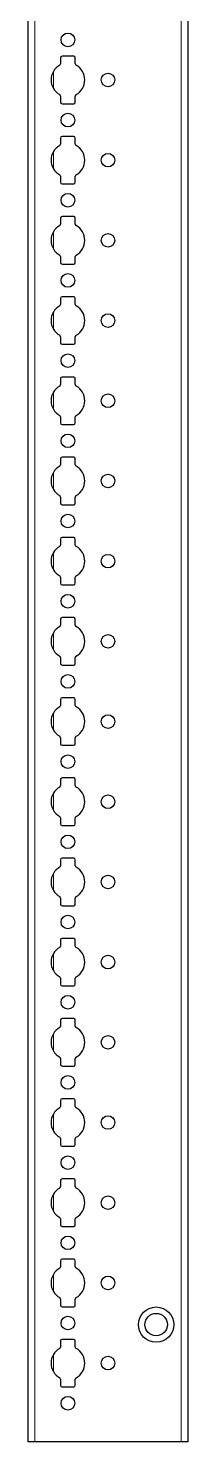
# Model space of a CAD drawing. Header units: millimetres. Extents: x -199 to 2580, y -1747 to 1507.
# Drawn here: x 2530.2 to 2579.9, y -851.8 to -411.2 of the extents above; entities that cross this region are included whole.
import ezdxf

# ---------------------------------------------------------------- set-up
doc = ezdxf.new("R2010")
doc.units = ezdxf.units.MM

msp = doc.modelspace()

# ---------------------------------------------------------------- linework, layer by layer
at = {"color": 7, "linetype": 'Continuous', "lineweight": 25}
for p, q in [((2530.17, -851.79), (2530.17, 47.21)), ((2579.87, 47.21), (2579.87, -851.79)), ((2540.22, -420.39), (2540.22, -422.27)), ((2544.32, -419.89), (2540.72, -419.89)), ((2544.82, -422.27), (2544.82, -420.39)), ((2540.22, -432.32), (2540.22, -434.19)), ((2540.72, -434.69), (2544.32, -434.69)), ((2544.82, -434.19), (2544.82, -432.32)), ((2544.32, -444.89), (2540.72, -444.89)), ((2540.22, -445.39), (2540.22, -447.27)), ((2544.82, -447.27), (2544.82, -445.39)), ((2540.22, -457.32), (2540.22, -459.19)), ((2544.82, -459.19), (2544.82, -457.32)), ((2540.72, -459.69), (2544.32, -459.69)), ((2540.22, -470.39), (2540.22, -472.27)), ((2544.32, -469.89), (2540.72, -469.89)), ((2544.82, -472.27), (2544.82, -470.39)), ((2540.22, -482.32), (2540.22, -484.19)), ((2544.82, -484.19), (2544.82, -482.32)), ((2540.72, -484.69), (2544.32, -484.69)), ((2540.22, -495.39), (2540.22, -497.27)), ((2544.32, -494.89), (2540.72, -494.89)), ((2544.82, -497.27), (2544.82, -495.39)), ((2540.22, -507.32), (2540.22, -509.19)), ((2540.72, -509.69), (2544.32, -509.69)), ((2544.82, -509.19), (2544.82, -507.32)), ((2544.32, -519.89), (2540.72, -519.89)), ((2540.22, -520.39), (2540.22, -522.27)), ((2544.82, -522.27), (2544.82, -520.39)), ((2540.22, -532.32), (2540.22, -534.19)), ((2544.82, -534.19), (2544.82, -532.32)), ((2540.72, -534.69), (2544.32, -534.69)), ((2540.22, -545.39), (2540.22, -547.27)), ((2544.32, -544.89), (2540.72, -544.89)), ((2544.82, -547.27), (2544.82, -545.39)), ((2540.22, -557.32), (2540.22, -559.19)), ((2544.82, -559.19), (2544.82, -557.32)), ((2540.72, -559.69), (2544.32, -559.69)), ((2540.22, -570.39), (2540.22, -572.27)), ((2544.32, -569.89), (2540.72, -569.89)), ((2544.82, -572.27), (2544.82, -570.39)), ((2540.22, -582.32), (2540.22, -584.19)), ((2540.72, -584.69), (2544.32, -584.69)), ((2544.82, -584.19), (2544.82, -582.32)), ((2540.22, -595.39), (2540.22, -597.27)), ((2544.32, -594.89), (2540.72, -594.89)), ((2544.82, -597.27), (2544.82, -595.39)), ((2540.22, -607.32), (2540.22, -609.19)), ((2544.82, -609.19), (2544.82, -607.32)), ((2540.72, -609.69), (2544.32, -609.69)), ((2540.22, -620.39), (2540.22, -622.27)), ((2544.32, -619.89), (2540.72, -619.89)), ((2544.82, -622.27), (2544.82, -620.39)), ((2540.22, -632.32), (2540.22, -634.19)), ((2544.82, -634.19), (2544.82, -632.32)), ((2540.72, -634.69), (2544.32, -634.69)), ((2540.22, -645.39), (2540.22, -647.27)), ((2544.32, -644.89), (2540.72, -644.89)), ((2544.82, -647.27), (2544.82, -645.39)), ((2540.22, -657.32), (2540.22, -659.19)), ((2540.72, -659.69), (2544.32, -659.69)), ((2544.82, -659.19), (2544.82, -657.32)), ((2540.22, -670.39), (2540.22, -672.27)), ((2544.32, -669.89), (2540.72, -669.89)), ((2544.82, -672.27), (2544.82, -670.39)), ((2540.22, -682.32), (2540.22, -684.19)), ((2544.82, -684.19), (2544.82, -682.32)), ((2540.72, -684.69), (2544.32, -684.69)), ((2540.22, -695.39), (2540.22, -697.27)), ((2544.32, -694.89), (2540.72, -694.89)), ((2544.82, -697.27), (2544.82, -695.39)), ((2540.22, -707.32), (2540.22, -709.19)), ((2544.82, -709.19), (2544.82, -707.32)), ((2540.72, -709.69), (2544.32, -709.69)), ((2540.22, -720.39), (2540.22, -722.27)), ((2544.32, -719.89), (2540.72, -719.89)), ((2544.82, -722.27), (2544.82, -720.39)), ((2540.22, -732.32), (2540.22, -734.19)), ((2540.72, -734.69), (2544.32, -734.69)), ((2544.82, -734.19), (2544.82, -732.32)), ((2540.22, -745.39), (2540.22, -747.27)), ((2544.32, -744.89), (2540.72, -744.89)), ((2544.82, -747.27), (2544.82, -745.39)), ((2540.22, -757.32), (2540.22, -759.19)), ((2544.82, -759.19), (2544.82, -757.32)), ((2540.72, -759.69), (2544.32, -759.69)), ((2540.22, -770.39), (2540.22, -772.27)), ((2544.32, -769.89), (2540.72, -769.89)), ((2544.82, -772.27), (2544.82, -770.39)), ((2540.22, -782.32), (2540.22, -784.19)), ((2544.82, -784.19), (2544.82, -782.32)), ((2540.72, -784.69), (2544.32, -784.69)), ((2540.22, -795.39), (2540.22, -797.27)), ((2544.32, -794.89), (2540.72, -794.89)), ((2544.82, -797.27), (2544.82, -795.39)), ((2540.22, -807.32), (2540.22, -809.19)), ((2540.72, -809.69), (2544.32, -809.69)), ((2544.82, -809.19), (2544.82, -807.32)), ((2540.22, -820.39), (2540.22, -822.27)), ((2544.32, -819.89), (2540.72, -819.89)), ((2544.82, -822.27), (2544.82, -820.39)), ((2540.22, -832.32), (2540.22, -834.19)), ((2544.82, -834.19), (2544.82, -832.32)), ((2540.72, -834.69), (2544.32, -834.69)), ((2532.17, -851.79), (2530.17, -851.79)), ((2577.87, -851.79), (2532.17, -851.79)), ((2579.87, -851.79), (2577.87, -851.79))]:
    msp.add_line(p, q, dxfattribs=at)
at = {"color": 8, "linetype": 'Continuous', "lineweight": 18}
for p, q in [((2532.17, 47.21), (2532.17, -851.79)), ((2577.87, -851.79), (2577.87, 47.21)), ((2538.02, -424.59), (2538.02, -430)), ((2538.02, -449.59), (2538.02, -455)), ((2538.02, -474.59), (2538.02, -480)), ((2538.02, -499.59), (2538.02, -505)), ((2538.02, -524.59), (2538.02, -530)), ((2538.02, -549.59), (2538.02, -555)), ((2538.02, -574.59), (2538.02, -580)), ((2538.02, -599.59), (2538.02, -605)), ((2538.02, -624.59), (2538.02, -630)), ((2538.02, -649.59), (2538.02, -655)), ((2538.02, -674.59), (2538.02, -680)), ((2538.02, -699.59), (2538.02, -705)), ((2538.02, -724.59), (2538.02, -730)), ((2538.02, -749.59), (2538.02, -755)), ((2538.02, -774.59), (2538.02, -780)), ((2538.02, -799.59), (2538.02, -805)), ((2538.02, -824.59), (2538.02, -830))]:
    msp.add_line(p, q, dxfattribs=at)
at = {"color": 7, "linetype": 'Continuous', "lineweight": 25}
for centre, radius in [((2542.52, -414.79), 2.13), ((2555.02, -427.29), 2.12), ((2542.52, -439.79), 2.13), ((2555.02, -452.29), 2.12), ((2542.52, -464.79), 2.12), ((2555.02, -477.29), 2.12), ((2542.52, -489.79), 2.12), ((2555.02, -502.29), 2.12), ((2542.52, -514.79), 2.12), ((2555.02, -527.29), 2.12), ((2542.52, -539.79), 2.12), ((2555.02, -552.29), 2.12), ((2542.52, -564.79), 2.12), ((2555.02, -577.29), 2.12), ((2542.52, -589.79), 2.12), ((2555.02, -602.29), 2.12), ((2542.52, -614.79), 2.12), ((2555.02, -627.29), 2.12), ((2542.52, -639.79), 2.12), ((2555.02, -652.29), 2.12), ((2542.52, -664.79), 2.12), ((2555.02, -677.29), 2.12), ((2542.52, -689.79), 2.12), ((2555.02, -702.29), 2.12), ((2542.52, -714.79), 2.12), ((2555.02, -727.29), 2.12), ((2542.52, -739.79), 2.12), ((2555.02, -752.29), 2.12), ((2542.52, -764.79), 2.12), ((2555.02, -777.29), 2.12), ((2542.52, -789.79), 2.12), ((2555.02, -802.29), 2.12), ((2570.02, -815.29), 5.5), ((2542.52, -814.79), 2.12), ((2570.02, -815.29), 3.5), ((2555.02, -827.29), 2.12), ((2542.52, -839.79), 2.12)]:
    msp.add_circle(centre, radius, dxfattribs=at)
for centre, radius, start, end in [((2542.52, -427.29), 5.25, 119.1407, 240.8593), ((2539.72, -422.27), 0.5, 299.1407, 0), ((2540.72, -420.39), 0.5, 90, 180), ((2544.32, -420.39), 0.5, 0, 90), ((2545.32, -422.27), 0.5, 180, 240.8593), ((2542.52, -427.29), 5.25, 299.1407, 60.8593), ((2539.72, -432.32), 0.5, 0, 60.8593), ((2540.72, -434.19), 0.5, 180, 270), ((2544.32, -434.19), 0.5, 270, 0), ((2545.32, -432.32), 0.5, 119.1407, 180), ((2540.72, -445.39), 0.5, 90, 180), ((2544.32, -445.39), 0.5, 0, 90), ((2542.52, -452.29), 5.25, 119.1407, 240.8593), ((2539.72, -447.27), 0.5, 299.1407, 0), ((2545.32, -447.27), 0.5, 180, 240.8593), ((2542.52, -452.29), 5.25, 299.1407, 60.8593), ((2539.72, -457.32), 0.5, 0, 60.8593), ((2545.32, -457.32), 0.5, 119.1407, 180), ((2540.72, -459.19), 0.5, 180, 270), ((2544.32, -459.19), 0.5, 270, 0), ((2540.72, -470.39), 0.5, 90, 180), ((2544.32, -470.39), 0.5, 0, 90), ((2542.52, -477.29), 5.25, 119.1407, 240.8593), ((2539.72, -472.27), 0.5, 299.1407, 0), ((2545.32, -472.27), 0.5, 180, 240.8593), ((2542.52, -477.29), 5.25, 299.1407, 60.8593), ((2539.72, -482.32), 0.5, 0, 60.8593), ((2540.72, -484.19), 0.5, 180, 270), ((2544.32, -484.19), 0.5, 270, 0), ((2545.32, -482.32), 0.5, 119.1407, 180), ((2542.52, -502.29), 5.25, 119.1407, 240.8593), ((2539.72, -497.27), 0.5, 299.1407, 0), ((2540.72, -495.39), 0.5, 90, 180), ((2544.32, -495.39), 0.5, 0, 90), ((2545.32, -497.27), 0.5, 180, 240.8593), ((2542.52, -502.29), 5.25, 299.1407, 60.8593), ((2539.72, -507.32), 0.5, 0, 60.8593), ((2540.72, -509.19), 0.5, 180, 270), ((2544.32, -509.19), 0.5, 270, 0), ((2545.32, -507.32), 0.5, 119.1407, 180), ((2540.72, -520.39), 0.5, 90, 180), ((2544.32, -520.39), 0.5, 0, 90), ((2542.52, -527.29), 5.25, 119.1407, 240.8593), ((2539.72, -522.27), 0.5, 299.1407, 0), ((2545.32, -522.27), 0.5, 180, 240.8593), ((2542.52, -527.29), 5.25, 299.1407, 60.8593), ((2539.72, -532.32), 0.5, 0, 60.8593), ((2545.32, -532.32), 0.5, 119.1407, 180), ((2540.72, -534.19), 0.5, 180, 270), ((2544.32, -534.19), 0.5, 270, 0), ((2540.72, -545.39), 0.5, 90, 180), ((2544.32, -545.39), 0.5, 0, 90), ((2542.52, -552.29), 5.25, 119.1407, 240.8593), ((2539.72, -547.27), 0.5, 299.1407, 0), ((2545.32, -547.27), 0.5, 180, 240.8593), ((2542.52, -552.29), 5.25, 299.1407, 60.8593), ((2539.72, -557.32), 0.5, 0, 60.8593), ((2540.72, -559.19), 0.5, 180, 270), ((2544.32, -559.19), 0.5, 270, 0), ((2545.32, -557.32), 0.5, 119.1407, 180), ((2542.52, -577.29), 5.25, 119.1407, 240.8593), ((2539.72, -572.27), 0.5, 299.1407, 0), ((2540.72, -570.39), 0.5, 90, 180), ((2544.32, -570.39), 0.5, 0, 90), ((2545.32, -572.27), 0.5, 180, 240.8593), ((2542.52, -577.29), 5.25, 299.1407, 60.8593), ((2539.72, -582.32), 0.5, 0, 60.8593), ((2540.72, -584.19), 0.5, 180, 270), ((2544.32, -584.19), 0.5, 270, 0), ((2545.32, -582.32), 0.5, 119.1407, 180), ((2542.52, -602.29), 5.25, 119.1407, 240.8593), ((2539.72, -597.27), 0.5, 299.1407, 0), ((2540.72, -595.39), 0.5, 90, 180), ((2544.32, -595.39), 0.5, 0, 90), ((2545.32, -597.27), 0.5, 180, 240.8593), ((2542.52, -602.29), 5.25, 299.1407, 60.8593), ((2539.72, -607.32), 0.5, 0, 60.8593), ((2545.32, -607.32), 0.5, 119.1407, 180), ((2540.72, -609.19), 0.5, 180, 270), ((2544.32, -609.19), 0.5, 270, 0), ((2540.72, -620.39), 0.5, 90, 180), ((2544.32, -620.39), 0.5, 0, 90), ((2542.52, -627.29), 5.25, 119.1407, 240.8593), ((2539.72, -622.27), 0.5, 299.1407, 0), ((2545.32, -622.27), 0.5, 180, 240.8593), ((2542.52, -627.29), 5.25, 299.1407, 60.8593), ((2539.72, -632.32), 0.5, 0, 60.8593), ((2540.72, -634.19), 0.5, 180, 270), ((2544.32, -634.19), 0.5, 270, 0), ((2545.32, -632.32), 0.5, 119.1407, 180), ((2539.72, -647.27), 0.5, 299.1407, 0), ((2540.72, -645.39), 0.5, 90, 180), ((2544.32, -645.39), 0.5, 0, 90), ((2545.32, -647.27), 0.5, 180, 240.8593), ((2542.52, -652.29), 5.25, 119.1407, 240.8593), ((2542.52, -652.29), 5.25, 299.1407, 60.8593), ((2539.72, -657.32), 0.5, 0, 60.8593), ((2540.72, -659.19), 0.5, 180, 270), ((2544.32, -659.19), 0.5, 270, 0), ((2545.32, -657.32), 0.5, 119.1407, 180), ((2542.52, -677.29), 5.25, 119.1407, 240.8593), ((2539.72, -672.27), 0.5, 299.1407, 0), ((2540.72, -670.39), 0.5, 90, 180), ((2544.32, -670.39), 0.5, 0, 90), ((2545.32, -672.27), 0.5, 180, 240.8593), ((2542.52, -677.29), 5.25, 299.1407, 60.8593), ((2539.72, -682.32), 0.5, 0, 60.8593), ((2545.32, -682.32), 0.5, 119.1407, 180), ((2540.72, -684.19), 0.5, 180, 270), ((2544.32, -684.19), 0.5, 270, 0), ((2540.72, -695.39), 0.5, 90, 180), ((2544.32, -695.39), 0.5, 0, 90), ((2542.52, -702.29), 5.25, 119.1407, 240.8593), ((2539.72, -697.27), 0.5, 299.1407, 0), ((2545.32, -697.27), 0.5, 180, 240.8593), ((2542.52, -702.29), 5.25, 299.1407, 60.8593), ((2539.72, -707.32), 0.5, 0, 60.8593), ((2540.72, -709.19), 0.5, 180, 270), ((2544.32, -709.19), 0.5, 270, 0), ((2545.32, -707.32), 0.5, 119.1407, 180), ((2539.72, -722.27), 0.5, 299.1407, 0), ((2540.72, -720.39), 0.5, 90, 180), ((2544.32, -720.39), 0.5, 0, 90), ((2545.32, -722.27), 0.5, 180, 240.8593), ((2542.52, -727.29), 5.25, 119.1407, 240.8593), ((2542.52, -727.29), 5.25, 299.1407, 60.8593), ((2539.72, -732.32), 0.5, 0, 60.8593), ((2540.72, -734.19), 0.5, 180, 270), ((2544.32, -734.19), 0.5, 270, 0), ((2545.32, -732.32), 0.5, 119.1407, 180), ((2542.52, -752.29), 5.25, 119.1407, 240.8593), ((2539.72, -747.27), 0.5, 299.1407, 0), ((2540.72, -745.39), 0.5, 90, 180), ((2544.32, -745.39), 0.5, 0, 90), ((2545.32, -747.27), 0.5, 180, 240.8593), ((2542.52, -752.29), 5.25, 299.1407, 60.8593), ((2539.72, -757.32), 0.5, 0, 60.8593), ((2545.32, -757.32), 0.5, 119.1407, 180), ((2540.72, -759.19), 0.5, 180, 270), ((2544.32, -759.19), 0.5, 270, 0), ((2540.72, -770.39), 0.5, 90, 180), ((2544.32, -770.39), 0.5, 0, 90), ((2542.52, -777.29), 5.25, 119.1407, 240.8593), ((2539.72, -772.27), 0.5, 299.1407, 0), ((2545.32, -772.27), 0.5, 180, 240.8593), ((2542.52, -777.29), 5.25, 299.1407, 60.8593), ((2539.72, -782.32), 0.5, 0, 60.8593), ((2540.72, -784.19), 0.5, 180, 270), ((2544.32, -784.19), 0.5, 270, 0), ((2545.32, -782.32), 0.5, 119.1407, 180), ((2539.72, -797.27), 0.5, 299.1407, 0), ((2540.72, -795.39), 0.5, 90, 180), ((2544.32, -795.39), 0.5, 0, 90), ((2545.32, -797.27), 0.5, 180, 240.8593), ((2542.52, -802.29), 5.25, 119.1407, 240.8593), ((2542.52, -802.29), 5.25, 299.1407, 60.8593), ((2539.72, -807.32), 0.5, 0, 60.8593), ((2540.72, -809.19), 0.5, 180, 270), ((2544.32, -809.19), 0.5, 270, 0), ((2545.32, -807.32), 0.5, 119.1407, 180), ((2542.52, -827.29), 5.25, 119.1407, 240.8593), ((2539.72, -822.27), 0.5, 299.1407, 0), ((2540.72, -820.39), 0.5, 90, 180), ((2544.32, -820.39), 0.5, 0, 90), ((2545.32, -822.27), 0.5, 180, 240.8593), ((2542.52, -827.29), 5.25, 299.1407, 60.8593), ((2539.72, -832.32), 0.5, 0, 60.8593), ((2545.32, -832.32), 0.5, 119.1407, 180), ((2540.72, -834.19), 0.5, 180, 270), ((2544.32, -834.19), 0.5, 270, 0)]:
    msp.add_arc(centre, radius, start, end, dxfattribs=at)

doc.saveas('drawing.dxf')
